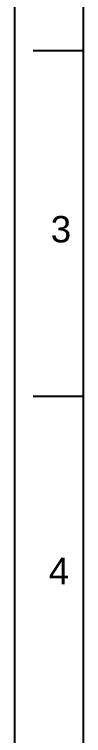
# Model space of a CAD drawing. Header units: millimetres. Extents: x 13235 to 13829, y -4257 to -3417.
# Drawn here: x 13235.3 to 13255.3, y -3835.4 to -3626.8 of the extents above; entities that cross this region are included whole.
import ezdxf

# ---------------------------------------------------------------- set-up
doc = ezdxf.new("R2010")
doc.units = ezdxf.units.MM
doc.header["$LTSCALE"] = 0.1
doc.layers.add('FORM', color=7, linetype='Continuous')
doc.styles.get("Standard").update_dxf_attribs({"font": 'arial.ttf'})

msp = doc.modelspace()

# ---------------------------------------------------------------- linework, layer by layer
at = {"layer": 'FORM', "color": 7, "linetype": 'Continuous'}
for p, q in [((13235.256, -3417.298), (13235.256, -4257.298)), ((13255.256, -3637.298), (13240.72, -3637.298)), ((13255.256, -3737.298), (13240.72, -3737.298))]:
    msp.add_line(p, q, dxfattribs=at)
at = {"layer": 'FORM', "linetype": 'Continuous'}
msp.add_line((13255.256, -4237.298), (13255.256, -3437.298), dxfattribs=at)

# ---------------------------------------------------------------- texts
at = {"layer": 'FORM', "char_height": 7.624, "attachment_point": 5}
for s, insert in [('3', (13248.712, -3688.98)), ('4', (13248.138, -3787.79))]:
    msp.add_mtext_dynamic_manual_height_columns(s, width=50, gutter_width=12.5, heights=[0], dxfattribs=dict(at, insert=insert))

doc.saveas('drawing.dxf')
